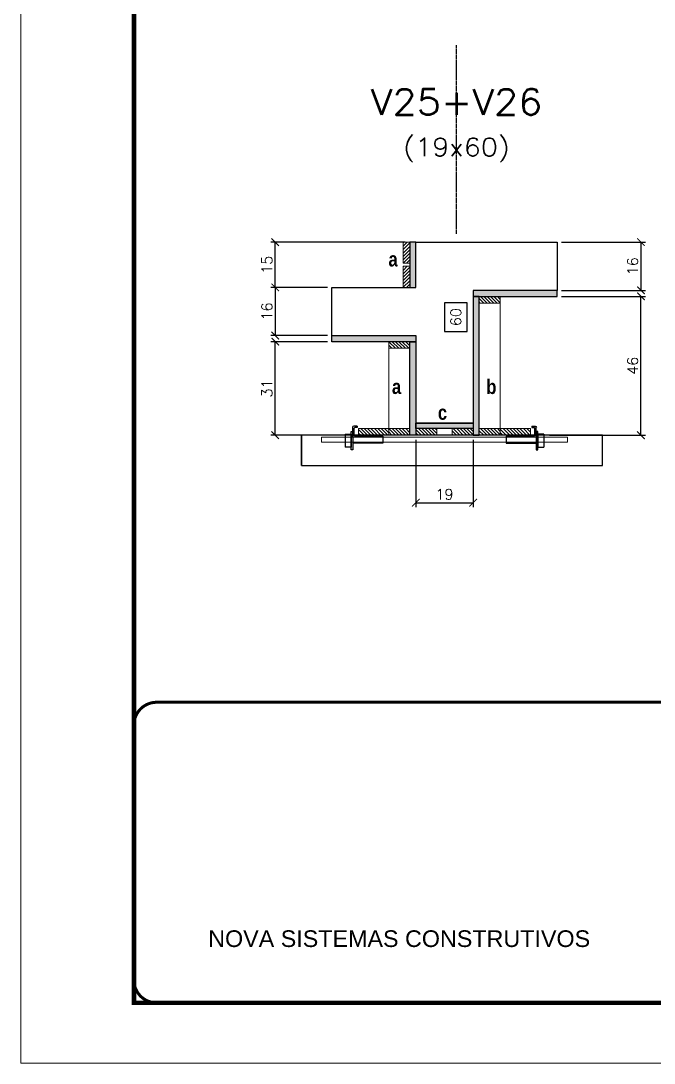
# Model space of a CAD drawing. Extents: x -10448 to -1189, y -11772 to 17235.
# Drawn here: x -7278 to -6858, y 6606 to 7297 of the extents above; entities that cross this region are included whole.
import ezdxf
from ezdxf.enums import TextEntityAlignment as Align

# ---------------------------------------------------------------- set-up
doc = ezdxf.new("R2010")
doc.units = 0
for name, pattern in [('CONTINUO', [0]), ('DASHED', [0.75, 0.5, -0.25]), ('HIDDEN', [0.375, 0.25, -0.125])]:
    doc.linetypes.add(name, pattern=pattern)
for name, color, linetype in [('barrote', 251, 'Continuous'), ('COTA', 241, 'Continuous'), ('Cota Seção (2x)', 4, 'Continuous'), ('detalhes', 4, 'Continuous'), ('Painéis', 200, 'Continuous'), ('presilha', 1, 'Continuous'), ('Texto de Titulo', 7, 'Continuous'), ('Texto Qtd Sarr', 242, 'Continuous')]:
    doc.layers.add(name, color=color, linetype=linetype)
for name, color, linetype, lineweight in [('CONCRETO', 251, 'Continuous', 25), ('Folhas', 255, 'Continuous', 9), ('Hachura', 251, 'Continuous', 9), ('Madeira', 126, 'Continuous', 18), ('SARRAFO DE PRESSAO', 251, 'DASHED', 9), ('SCO-___-LAJ', 2, 'Continuous', 0), ('Texto Seção', 7, 'Continuous', 15)]:
    doc.layers.add(name, color=color, linetype=linetype, lineweight=lineweight)
doc.styles.add('ARIAL', font='arial.ttf')
doc.styles.add('Romans', font='romans.shx')
doc.styles.add('TECNICA', font='techb___.ttf', dxfattribs={"height": 10})
doc.dimstyles.new('Cota Seção (2x)', dxfattribs={"dimtxt": 7, "dimasz": 5, "dimexe": 3, "dimexo": 3, "dimgap": 2, "dimtad": 3, "dimdec": 1, "dimlfac": 0.5, "dimzin": 12, "dimdsep": 46, "dimtxsty": 'Romans', "dimblk": 'ARCHTICK', "dimcen": 0, "dimclrd": 4, "dimclre": 4, "dimclrt": 1, "dimadec": 1, "dimazin": 3, "dimtfac": 1, "dimtdec": 1, "dimtmove": 0, "dimatfit": 3, "dimldrblk": 'OBLIQUE', "dimfxl": 1, "dimtolj": 1, "dimtzin": 12, "dimarcsym": 0})
doc.dimstyles.new('Cota Seção interna', dxfattribs={"dimtxt": 7, "dimasz": 6, "dimexe": 0.18, "dimexo": 2, "dimgap": -4, "dimtad": 3, "dimdec": 1, "dimlfac": 0.5, "dimzin": 12, "dimdsep": 46, "dimtxsty": 'Romans', "dimblk": 'ARCHTICK', "dimcen": 0.09, "dimse1": 1, "dimse2": 1, "dimsd1": 1, "dimsd2": 1, "dimclrd": 180, "dimclre": 5, "dimclrt": 1, "dimadec": 0, "dimazin": 3, "dimtfac": 1, "dimtdec": 1, "dimtofl": 0, "dimtmove": 0, "dimatfit": 3, "dimldrblk": 'ARCHTICK', "dimfxl": 1, "dimtolj": 1, "dimtzin": 0, "dimarcsym": 0})
pattern_1 = [(315, (15940.188, -1207.7351), (1.12253202, 1.12253202), [])]

# ---------------------------------------------------------------- blocks, each defined once
blk = doc.blocks.new('9999999999')
at = {"color": 30, "linetype": 'CONTINUO', "const_width": 2}
blk.add_lwpolyline([(99583.98, 34230.21), (99583.98, 34414.45, 0.414214), (99568.98, 34429.45), (98228.98, 34429.45, 0.414214), (98213.98, 34414.45), (98213.98, 34245.21, 0.414214), (98228.98, 34230.21), (99583.98, 34230.21)], format="xyb", dxfattribs=at)
at = {"layer": 'Folhas'}
blk.add_lwpolyline([(98138.98, 34190.21), (99623.98, 34190.21), (99623.98, 35240.21), (98138.98, 35240.21)], close=True, dxfattribs=at)
at = {"layer": 'Folhas', "color": 30, "const_width": 3}
blk.add_lwpolyline([(98213.98, 34230.21), (99583.98, 34230.21), (99583.98, 35200.21), (98213.98, 35200.21)], close=True, dxfattribs=at)
at = {"color": 7, "linetype": 'Continuous', "ltscale": 5, "style": 'ARIAL'}
blk.add_text('NOVA SISTEMAS CONSTRUTIVOS', height=11.0592, dxfattribs=at).set_placement((98263.19, 34267.21))
blk = doc.blocks.new('_ArchTick')
at = {"color": 0, "linetype": 'ByBlock', "const_width": 0.15}
blk.add_lwpolyline([(-0.5, -0.5), (0.5, 0.5)], dxfattribs=at)
blk = doc.blocks.new('*D983')
at = {"layer": 'COTA', "color": 4, "lineweight": -2, "transparency": 16777216}
for p, q in [((-7075.03, 7083.91), (-7112.64, 7083.91)), ((-7109.64, 7021.91), (-7109.64, 7083.91)), ((-7057.43, 7021.91), (-7112.64, 7021.91))]:
    blk.add_line(p, q, dxfattribs=at)
at = {"layer": 'Defpoints', "color": 0, "transparency": 16777216}
for p in [(-7109.64, 7083.91), (-7072.03, 7083.91), (-7054.43, 7021.91)]:
    blk.add_point(p, dxfattribs=at)
at = {"layer": 'COTA', "color": 4, "lineweight": -2, "transparency": 16777216, "xscale": 5, "yscale": 5, "zscale": 5}
for p, rotation in [((-7109.64, 7083.91), 90), ((-7109.64, 7021.91), 270)]:
    blk.add_blockref('_ArchTick', p, dxfattribs=dict(at, rotation=rotation))
at = {"layer": 'COTA', "color": 1, "transparency": 16777216, "insert": (-7115.14, 7052.91), "char_height": 7, "attachment_point": 5, "rotation": 90, "style": 'Romans'}
blk.add_mtext('\\A1;31', dxfattribs=at)
blk = doc.blocks.new('_Oblique')
at = {"color": 0, "linetype": 'ByBlock', "lineweight": -2}
blk.add_line((-0.5, -0.5), (0.5, 0.5), dxfattribs=at)
blk = doc.blocks.new('*D984')
at = {"layer": 'COTA', "color": 4, "lineweight": -2, "transparency": 16777216}
for p, q in [((-7075.03, 7119.91), (-7112.64, 7119.91)), ((-7109.64, 7119.91), (-7109.64, 7087.91)), ((-7075.03, 7087.91), (-7112.64, 7087.91))]:
    blk.add_line(p, q, dxfattribs=at)
at = {"layer": 'Defpoints', "color": 0, "transparency": 16777216}
for p in [(-7072.03, 7119.91), (-7109.64, 7087.91), (-7072.03, 7087.91)]:
    blk.add_point(p, dxfattribs=at)
at = {"layer": 'COTA', "color": 4, "lineweight": -2, "transparency": 16777216, "xscale": 5, "yscale": 5, "zscale": 5}
for p, rotation in [((-7109.64, 7119.91), 90), ((-7109.64, 7087.91), 270)]:
    blk.add_blockref('_ArchTick', p, dxfattribs=dict(at, rotation=rotation))
at = {"layer": 'COTA', "color": 1, "transparency": 16777216, "insert": (-7115.14, 7103.91), "char_height": 7, "attachment_point": 5, "rotation": 90, "style": 'Romans'}
blk.add_mtext('\\A1;16', dxfattribs=at)
blk = doc.blocks.new('*D985')
at = {"layer": 'COTA', "color": 4, "lineweight": -2, "transparency": 16777216}
for p, q in [((-6919.83, 7113.91), (-6864.16, 7113.91)), ((-6867.16, 7021.91), (-6867.16, 7113.91)), ((-6927.83, 7021.91), (-6864.16, 7021.91))]:
    blk.add_line(p, q, dxfattribs=at)
at = {"layer": 'Defpoints', "color": 0, "transparency": 16777216}
for p in [(-6922.83, 7113.91), (-6867.16, 7113.91), (-6930.83, 7021.91)]:
    blk.add_point(p, dxfattribs=at)
at = {"layer": 'COTA', "color": 4, "lineweight": -2, "transparency": 16777216, "xscale": 5, "yscale": 5, "zscale": 5}
for p, rotation in [((-6867.16, 7113.91), 90), ((-6867.16, 7021.91), 270)]:
    blk.add_blockref('_ArchTick', p, dxfattribs=dict(at, rotation=rotation))
at = {"layer": 'COTA', "color": 1, "transparency": 16777216, "insert": (-6872.66, 7067.91), "char_height": 7, "attachment_point": 5, "rotation": 90, "style": 'Romans'}
blk.add_mtext('\\A1;46', dxfattribs=at)
blk = doc.blocks.new('*D986')
at = {"layer": 'Cota Seção (2x)', "color": 180, "lineweight": -2, "transparency": 16777216}
for p, q in [((-6982.43, 7109.69), (-6997.43, 7109.69)), ((-6997.43, 7109.69), (-6997.43, 7090.69)), ((-6982.43, 7090.69), (-6982.43, 7109.69)), ((-6997.43, 7090.69), (-6982.43, 7090.69))]:
    blk.add_line(p, q, dxfattribs=at)
at = {"layer": 'Defpoints', "color": 0, "transparency": 16777216}
for p in [(-6978.43, 7149.91), (-6978.43, 7149.91), (-6978.43, 7029.91)]:
    blk.add_point(p, dxfattribs=at)
at = {"layer": 'Cota Seção (2x)', "color": 1, "transparency": 16777216, "insert": (-6989.93, 7100.19), "char_height": 7, "attachment_point": 5, "rotation": 90, "style": 'Romans'}
blk.add_mtext('\\A1;60', dxfattribs=at)
blk = doc.blocks.new('PRESILHA METÁLICA 1')
at = {"layer": 'presilha'}
for p, q in [((12, 21), (8.6, 21)), ((12, 21), (12, 19.5)), ((0, 13), (6, 13)), ((0, 13), (0, 0)), ((6, 15.5), (7.5, 15.5)), ((6, -2.5), (6, 15.5)), ((6, 13), (6, 0)), ((7.5, 10.6), (7.5, 19.9)), ((7.5, 15.5), (7.5, -2.5)), ((9, 11.6), (9, 18.9)), ((12, 19.5), (9.6, 19.5)), ((37.5, 11), (9.6, 11)), ((37.5, 11), (37.5, 4.1)), ((6, 0), (0, 0)), ((37.5, 4.1), (7.5, 4.1)), ((7.5, -2.5), (6, -2.5))]:
    blk.add_line(p, q, dxfattribs=at)
for centre, radius, start, end in [((8.6, 19.9), 1.14, 90, 180), ((9.6, 18.9), 0.57, 90, 180), ((9.6, 11.6), 0.57, 180, 270)]:
    blk.add_arc(centre, radius, start, end, dxfattribs=at)
blk = doc.blocks.new('*D987')
at = {"layer": 'COTA', "color": 4, "lineweight": -2, "transparency": 16777216}
for p, q in [((-7016.43, 7018.91), (-7016.43, 6974.18)), ((-6978.43, 7018.91), (-6978.43, 6974.18)), ((-7016.43, 6977.18), (-6978.43, 6977.18))]:
    blk.add_line(p, q, dxfattribs=at)
at = {"layer": 'Defpoints', "color": 0, "transparency": 16777216}
for p in [(-7016.43, 7021.91), (-6978.43, 7021.91), (-6978.43, 6977.18)]:
    blk.add_point(p, dxfattribs=at)
at = {"layer": 'COTA', "color": 4, "lineweight": -2, "transparency": 16777216, "xscale": 5, "yscale": 5, "zscale": 5, "rotation": 180}
blk.add_blockref('_ArchTick', (-7016.43, 6977.18), dxfattribs=at)
at = {"layer": 'COTA', "color": 4, "lineweight": -2, "transparency": 16777216, "xscale": 5, "yscale": 5, "zscale": 5}
blk.add_blockref('_ArchTick', (-6978.43, 6977.18), dxfattribs=at)
at = {"layer": 'COTA', "color": 1, "transparency": 16777216, "insert": (-6997.43, 6982.68), "char_height": 7, "attachment_point": 5, "style": 'Romans'}
blk.add_mtext('\\A1;19', dxfattribs=at)
blk = doc.blocks.new('*D988')
at = {"layer": 'COTA', "color": 4, "lineweight": -2, "transparency": 16777216}
for p, q in [((-6919.83, 7149.91), (-6864.16, 7149.91)), ((-6867.16, 7149.91), (-6867.16, 7117.91)), ((-6919.83, 7117.91), (-6864.16, 7117.91))]:
    blk.add_line(p, q, dxfattribs=at)
at = {"layer": 'Defpoints', "color": 0, "transparency": 16777216}
for p in [(-6922.83, 7149.91), (-6922.83, 7117.91), (-6867.16, 7117.91)]:
    blk.add_point(p, dxfattribs=at)
at = {"layer": 'COTA', "color": 4, "lineweight": -2, "transparency": 16777216, "xscale": 5, "yscale": 5, "zscale": 5}
for p, rotation in [((-6867.16, 7149.91), 90), ((-6867.16, 7117.91), 270)]:
    blk.add_blockref('_ArchTick', p, dxfattribs=dict(at, rotation=rotation))
at = {"layer": 'COTA', "color": 1, "transparency": 16777216, "insert": (-6872.66, 7133.91), "char_height": 7, "attachment_point": 5, "rotation": 90, "style": 'Romans'}
blk.add_mtext('\\A1;16', dxfattribs=at)
blk = doc.blocks.new('*D989')
at = {"layer": 'COTA', "color": 4, "lineweight": -2, "transparency": 16777216}
for p, q in [((-7023.43, 7149.91), (-7112.64, 7149.91)), ((-7109.64, 7119.91), (-7109.64, 7149.91)), ((-7075.03, 7119.91), (-7112.64, 7119.91))]:
    blk.add_line(p, q, dxfattribs=at)
at = {"layer": 'Defpoints', "color": 0, "transparency": 16777216}
for p in [(-7109.64, 7149.91), (-7020.43, 7149.91), (-7072.03, 7119.91)]:
    blk.add_point(p, dxfattribs=at)
at = {"layer": 'COTA', "color": 4, "lineweight": -2, "transparency": 16777216, "xscale": 5, "yscale": 5, "zscale": 5}
for p, rotation in [((-7109.64, 7149.91), 90), ((-7109.64, 7119.91), 270)]:
    blk.add_blockref('_ArchTick', p, dxfattribs=dict(at, rotation=rotation))
at = {"layer": 'COTA', "color": 1, "transparency": 16777216, "insert": (-7115.14, 7134.91), "char_height": 7, "attachment_point": 5, "rotation": 90, "style": 'Romans'}
blk.add_mtext('\\A1;15', dxfattribs=at)
blk = doc.blocks.new('titulo1')
at = {"layer": 'Defpoints', "color": 252, "linetype": 'HIDDEN', "ltscale": 2}
blk.add_line((0, 0), (0, 125), dxfattribs=at)
at = {"layer": 'Defpoints', "style": 'Romans', "oblique": 15}
blk.add_attdef('FOLHA', text='', height=10, dxfattribs=at).set_placement((0, 15.58), align=Align.MIDDLE_CENTER)
at = {"layer": 'Texto Qtd Sarr', "color": 3, "style": 'Romans', "oblique": 15}
for tag, height, p in [('TITULO', 17, (0, 71.45)), ('SEÇÃO', 12, (0, 41.55))]:
    blk.add_attdef(tag, text='', height=height, dxfattribs=at).set_placement(p, align=Align.MIDDLE_CENTER)

msp = doc.modelspace()

# ---------------------------------------------------------------- hatches: boundary and pattern name
at = {"layer": 'Hachura'}
h = msp.add_hatch(dxfattribs=at)
h.set_pattern_fill('ANSI31', color=256, scale=0.5, angle=360, style=0)
h.set_pattern_definition([(45, (1209.2116, 30113.3288), (-1.12253202, 1.12253202), [])])
h.paths.add_polyline_path([(-7020.43, 7149.91), (-7024.83, 7149.91), (-7024.83, 7135.91), (-7020.43, 7135.91)])
h = msp.add_hatch(color=256, dxfattribs=at)
h.dxf.hatch_style = 1
h.paths.add_polyline_path([(-7016.43, 7149.91), (-7020.43, 7149.91), (-7020.43, 7119.91), (-7016.43, 7119.91)])
h = msp.add_hatch(dxfattribs=at)
h.set_pattern_fill('ANSI31', color=256, scale=0.5, angle=360, style=0)
h.set_pattern_definition([(45, (1209.2116, 30097.3288), (-1.12253202, 1.12253202), [])])
h.paths.add_polyline_path([(-7020.43, 7133.91), (-7024.83, 7133.91), (-7024.83, 7119.91), (-7020.43, 7119.91)])
h = msp.add_hatch(color=256, dxfattribs=at)
h.dxf.hatch_style = 1
h.paths.add_polyline_path([(-6922.83, 7113.91), (-6922.83, 7117.91), (-6978.43, 7117.91), (-6978.43, 7113.91)])
h = msp.add_hatch(color=256, dxfattribs=at)
h.dxf.hatch_style = 1
h.paths.add_polyline_path([(-6974.43, 7113.91), (-6978.43, 7113.91), (-6978.43, 7021.91), (-6974.43, 7021.91)])
h = msp.add_hatch(dxfattribs=at)
h.set_pattern_fill('ANSI31', color=256, scale=0.5, angle=270, style=0)
h.set_pattern_definition([(315, (15934.188, -1120.1351), (1.12253202, 1.12253202), [])])
h.paths.add_polyline_path([(-6974.43, 7109.51), (-6974.43, 7113.91), (-6960.43, 7113.91), (-6960.43, 7109.51)])
h = msp.add_hatch(color=256, dxfattribs=at)
h.dxf.hatch_style = 1
h.paths.add_polyline_path([(-7072.03, 7083.91), (-7072.03, 7087.91), (-7016.43, 7087.91), (-7016.43, 7083.91)])
h = msp.add_hatch(dxfattribs=at)
h.set_pattern_fill('ANSI31', color=256, scale=0.5, angle=270, style=0)
h.set_pattern_definition([(315, (15942.988, -1150.1351), (1.12253202, 1.12253202), [])])
h.paths.add_polyline_path([(-7020.43, 7079.51), (-7020.43, 7083.91), (-7034.43, 7083.91), (-7034.43, 7079.51)])
h = msp.add_hatch(color=256, dxfattribs=at)
h.dxf.hatch_style = 1
h.paths.add_polyline_path([(-7020.43, 7083.91), (-7016.43, 7083.91), (-7016.43, 7021.91), (-7020.43, 7021.91)])
h = msp.add_hatch(color=256, dxfattribs=at)
h.dxf.hatch_style = 1
h.paths.add_polyline_path([(-7016.43, 7026.31), (-7016.43, 7029.91), (-6978.43, 7029.91), (-6978.43, 7026.31)])
h = msp.add_hatch(dxfattribs=at)
h.set_pattern_fill('ANSI31', color=256, scale=0.5, angle=270, style=0)
h.set_pattern_definition(pattern_1)
h.paths.add_polyline_path([(-7054.43, 7021.91), (-7054.43, 7026.31), (-7034.43, 7026.31), (-7034.43, 7021.91)])
h = msp.add_hatch(dxfattribs=at)
h.set_pattern_fill('ANSI31', color=256, scale=0.5, angle=270, style=0)
h.set_pattern_definition([(315, (15942.988, -1207.7351), (1.12253202, 1.12253202), [])])
h.paths.add_polyline_path([(-7020.43, 7021.91), (-7020.43, 7026.31), (-7034.43, 7026.31), (-7034.43, 7021.91)])
h = msp.add_hatch(dxfattribs=at)
h.set_pattern_fill('ANSI31', color=256, scale=0.5, angle=270, style=0)
h.set_pattern_definition([(315, (15940.188, -1207.7351), (1.12253202, 1.12253202), [])])
h.paths.add_polyline_path([(-7016.43, 7021.91), (-7016.43, 7026.31), (-7002.43, 7026.31), (-7002.43, 7021.91)])
h = msp.add_hatch(dxfattribs=at)
h.set_pattern_fill('ANSI31', color=256, scale=0.5, angle=270, style=0)
h.set_pattern_definition([(315, (15916.188, -1207.7351), (1.12253202, 1.12253202), [])])
h.paths.add_polyline_path([(-6992.43, 7021.91), (-6992.43, 7026.31), (-6978.43, 7026.31), (-6978.43, 7021.91)])
h = msp.add_hatch(dxfattribs=at)
h.set_pattern_fill('ANSI31', color=256, scale=0.5, angle=270, style=0)
h.set_pattern_definition([(315, (15934.188, -1207.7351), (1.12253202, 1.12253202), [])])
h.paths.add_polyline_path([(-6974.43, 7021.91), (-6974.43, 7026.31), (-6960.43, 7026.31), (-6960.43, 7021.91)])
h = msp.add_hatch(dxfattribs=at)
h.set_pattern_fill('ANSI31', color=256, scale=0.5, angle=270, style=0)
h.set_pattern_definition(pattern_1)
h.paths.add_polyline_path([(-6940.43, 7021.91), (-6940.43, 7026.31), (-6960.43, 7026.31), (-6960.43, 7021.91)])

# ---------------------------------------------------------------- linework, layer by layer
at = {"layer": 'barrote'}
msp.add_lwpolyline([(-7092.29, 7001.91), (-6892.7, 7001.91), (-6892.7, 7021.91), (-7092.29, 7021.91)], close=True, dxfattribs=at)
at = {"layer": 'CONCRETO'}
for p, q in [((-7016.43, 7149.91), (-6922.83, 7149.91)), ((-6922.83, 7149.91), (-6922.83, 7117.91)), ((-7072.03, 7087.91), (-7072.03, 7119.91)), ((-7072.03, 7119.91), (-7016.43, 7119.91)), ((-6922.83, 7117.91), (-6978.43, 7117.91)), ((-6978.43, 7117.91), (-6978.43, 7029.91)), ((-7072.03, 7087.91), (-7016.43, 7087.91)), ((-7016.43, 7087.91), (-7016.43, 7029.91)), ((-6978.43, 7029.91), (-7016.43, 7029.91)), ((-7034.43, 7021.91), (-7034.43, 7021.91)), ((-6978.43, 7021.91), (-6978.43, 7021.91)), ((-6960.43, 7021.91), (-6960.43, 7021.91))]:
    msp.add_line(p, q, dxfattribs=at)
at = {"layer": 'detalhes', "color": 250}
msp.add_line((-7092.29, 7001.91), (-7092.29, 7021.91), dxfattribs=at)
at = {"layer": 'Madeira'}
for points in [[(-7020.43, 7149.91), (-7024.83, 7149.91), (-7024.83, 7135.91), (-7020.43, 7135.91)], [(-7020.43, 7133.91), (-7024.83, 7133.91), (-7024.83, 7119.91), (-7020.43, 7119.91)], [(-6974.43, 7109.51), (-6974.43, 7113.91), (-6960.43, 7113.91), (-6960.43, 7109.51)], [(-6974.43, 7113.91), (-6960.43, 7113.91), (-6960.43, 7021.91), (-6974.43, 7021.91)], [(-7020.43, 7079.51), (-7020.43, 7083.91), (-7034.43, 7083.91), (-7034.43, 7079.51)], [(-7020.43, 7083.91), (-7034.43, 7083.91), (-7034.43, 7021.91), (-7020.43, 7021.91)], [(-7054.43, 7021.91), (-7054.43, 7026.31), (-7034.43, 7026.31), (-7034.43, 7021.91)], [(-7020.43, 7021.91), (-7020.43, 7026.31), (-7034.43, 7026.31), (-7034.43, 7021.91)], [(-7016.43, 7021.91), (-7016.43, 7026.31), (-7002.43, 7026.31), (-7002.43, 7021.91)], [(-6992.43, 7021.91), (-6992.43, 7026.31), (-6978.43, 7026.31), (-6978.43, 7021.91)], [(-6974.43, 7021.91), (-6974.43, 7026.31), (-6960.43, 7026.31), (-6960.43, 7021.91)], [(-6940.43, 7021.91), (-6940.43, 7026.31), (-6960.43, 7026.31), (-6960.43, 7021.91)]]:
    msp.add_lwpolyline(points, close=True, dxfattribs=at)
at = {"layer": 'Painéis'}
for points in [[(-7016.43, 7149.91), (-7020.43, 7149.91), (-7020.43, 7119.91), (-7016.43, 7119.91)], [(-6922.83, 7113.91), (-6922.83, 7117.91), (-6978.43, 7117.91), (-6978.43, 7113.91)], [(-6974.43, 7113.91), (-6978.43, 7113.91), (-6978.43, 7021.91), (-6974.43, 7021.91)], [(-7072.03, 7083.91), (-7072.03, 7087.91), (-7016.43, 7087.91), (-7016.43, 7083.91)], [(-7020.43, 7083.91), (-7016.43, 7083.91), (-7016.43, 7021.91), (-7020.43, 7021.91)], [(-7016.43, 7026.31), (-7016.43, 7029.91), (-6978.43, 7029.91), (-6978.43, 7026.31)]]:
    msp.add_lwpolyline(points, close=True, dxfattribs=at)
at = {"layer": 'SCO-___-LAJ', "color": 1}
msp.add_lwpolyline([(-7078.89, 7020.58), (-6915.98, 7020.58), (-6915.98, 7017.38), (-7078.89, 7017.38)], close=True, dxfattribs=at)

# ---------------------------------------------------------------- block references
at = {"layer": 'presilha', "yscale": 0.6666666666666666, "zscale": 0.6666666666666666}
for p, xscale in [((-7063.3, 7013.94), 0.6666666666666666), ((-6931.56, 7013.94), -0.6666666666666666)]:
    msp.add_blockref('PRESILHA METÁLICA 1', p, dxfattribs=dict(at, xscale=xscale))
at = {"layer": 'SARRAFO DE PRESSAO', "color": 6, "linetype": 'ByBlock'}
msp.add_blockref('9999999999', (-105417.26, -27584.58), dxfattribs=at)
at = {"layer": 'Texto Seção'}
ref = msp.add_blockref('titulo1', (-6989.43, 7155.39), dxfattribs=at)
ref.add_attrib('TITULO', 'V25+V26', dxfattribs={"layer": 'Texto de Titulo', "color": 7, "height": 17, "style": 'Romans', "width": 1.1}).set_placement((-6989.43, 7242.89), align=Align.MIDDLE_CENTER)
ref.add_attrib('SEÇÃO', '(19x60)', dxfattribs={"layer": 'Texto de Titulo', "color": 7, "height": 12, "style": 'Romans', "width": 1.1}).set_placement((-6989.43, 7212.89), align=Align.MIDDLE_CENTER)

# ---------------------------------------------------------------- texts
at = {"layer": 'detalhes', "style": 'TECNICA'}
for s, p in [('a', (-7034.55, 7133.79)), ('a', (-7032.26, 7049.24)), ('b', (-6969.72, 7049.23)), ('c', (-7001.83, 7032.14))]:
    msp.add_text(s, height=9.6, dxfattribs=at).set_placement(p)

# ---------------------------------------------------------------- dimensions: what is measured, and where the dimension line sits
at = {"layer": 'COTA'}
for base, p1, p2, picture, middle in [((-7109.64, 7149.91), (-7072.03, 7119.91), (-7020.43, 7149.91), '*D989', (-7115.14, 7134.91)), ((-6867.16, 7117.91), (-6922.83, 7149.91), (-6922.83, 7117.91), '*D988', (-6872.66, 7133.91)), ((-7109.64, 7087.91), (-7072.03, 7119.91), (-7072.03, 7087.91), '*D984', (-7115.14, 7103.91)), ((-6867.16, 7113.91), (-6930.83, 7021.91), (-6922.83, 7113.91), '*D985', (-6872.66, 7067.91)), ((-7109.64, 7083.91), (-7054.43, 7021.91), (-7072.03, 7083.91), '*D983', (-7115.14, 7052.91))]:
    dim = msp.add_linear_dim(base=base, p1=p1, p2=p2, angle=90, dimstyle='Cota Seção (2x)', dxfattribs=at)
    dim.commit()
    dim.dimension.update_dxf_attribs({"geometry": picture, "text_midpoint": middle})
dim = msp.add_linear_dim(base=(-6978.43, 6977.18), p1=(-7016.43, 7021.91), p2=(-6978.43, 7021.91), dimstyle='Cota Seção (2x)', dxfattribs=at)
dim.commit()
dim.dimension.update_dxf_attribs({"geometry": '*D987', "text_midpoint": (-6997.43, 6982.68)})
at = {"layer": 'Cota Seção (2x)'}
dim = msp.add_linear_dim(base=(-6978.43, 7149.91), p1=(-6978.43, 7029.91), p2=(-6978.43, 7149.91), angle=90, dimstyle='Cota Seção interna', dxfattribs=at)
dim.commit()
dim.dimension.update_dxf_attribs({"geometry": '*D986', "text_midpoint": (-6978.43, 7100.19), "dimtype": 160})

doc.saveas('drawing.dxf')
